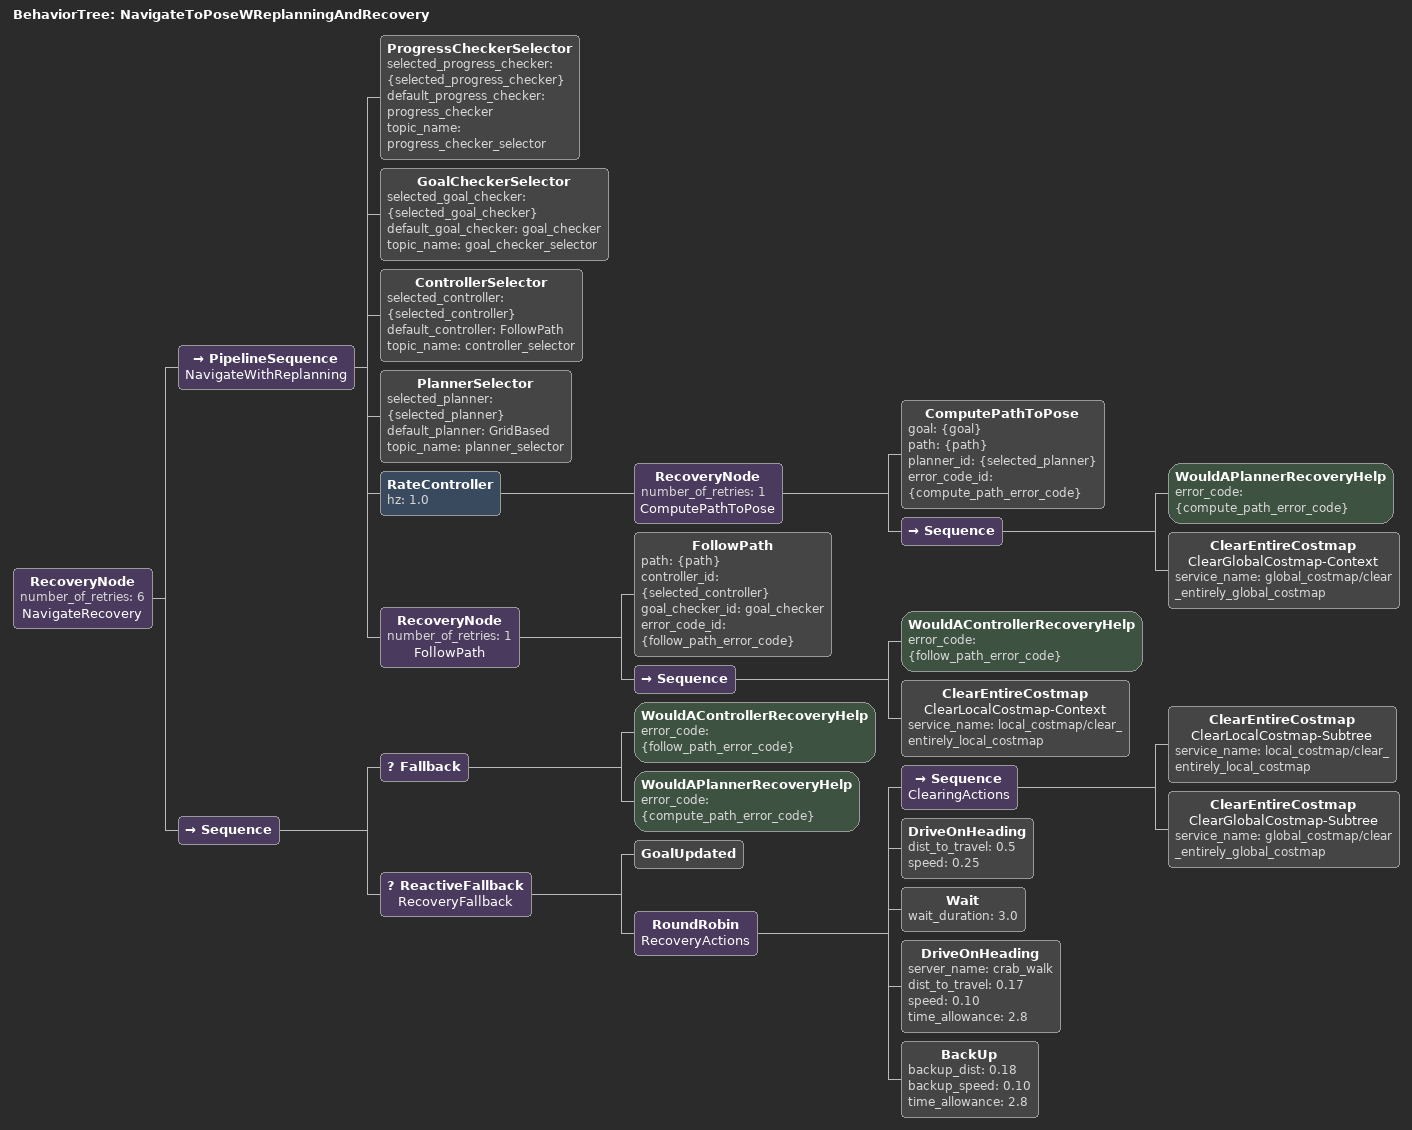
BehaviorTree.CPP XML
<root BTCPP_format="4" main_tree_to_execute="NavigateToPoseWReplanningAndRecovery">
  <BehaviorTree ID="NavigateToPoseWReplanningAndRecovery">
    <RecoveryNode number_of_retries="6" name="NavigateRecovery">
      <PipelineSequence name="NavigateWithReplanning">
        <ProgressCheckerSelector selected_progress_checker="{selected_progress_checker}" default_progress_checker="progress_checker" topic_name="progress_checker_selector"/>
        <GoalCheckerSelector selected_goal_checker="{selected_goal_checker}" default_goal_checker="goal_checker" topic_name="goal_checker_selector"/>
        <ControllerSelector selected_controller="{selected_controller}" default_controller="FollowPath" topic_name="controller_selector"/>
        <PlannerSelector selected_planner="{selected_planner}" default_planner="GridBased" topic_name="planner_selector"/>
        <RateController hz="1.0">
          <RecoveryNode number_of_retries="1" name="ComputePathToPose">
            <ComputePathToPose goal="{goal}" path="{path}" planner_id="{selected_planner}" error_code_id="{compute_path_error_code}"/>
            <Sequence>
              <WouldAPlannerRecoveryHelp error_code="{compute_path_error_code}"/>
              <ClearEntireCostmap name="ClearGlobalCostmap-Context" service_name="global_costmap/clear_entirely_global_costmap"/>
            </Sequence>
          </RecoveryNode>
        </RateController>
        <RecoveryNode number_of_retries="1" name="FollowPath">
          <FollowPath path="{path}" controller_id="{selected_controller}" goal_checker_id="goal_checker" error_code_id="{follow_path_error_code}"/>
          <Sequence>
            <WouldAControllerRecoveryHelp error_code="{follow_path_error_code}"/>
            <ClearEntireCostmap name="ClearLocalCostmap-Context" service_name="local_costmap/clear_entirely_local_costmap"/>
          </Sequence>
        </RecoveryNode>
      </PipelineSequence>
      <Sequence>
        <Fallback>
          <WouldAControllerRecoveryHelp error_code="{follow_path_error_code}"/>
          <WouldAPlannerRecoveryHelp error_code="{compute_path_error_code}"/>
        </Fallback>
        <ReactiveFallback name="RecoveryFallback">
          <GoalUpdated/>
          <RoundRobin name="RecoveryActions">
            <Sequence name="ClearingActions">
              <ClearEntireCostmap name="ClearLocalCostmap-Subtree" service_name="local_costmap/clear_entirely_local_costmap"/>
              <ClearEntireCostmap name="ClearGlobalCostmap-Subtree" service_name="global_costmap/clear_entirely_global_costmap"/>
            </Sequence>
            <DriveOnHeading dist_to_travel="0.5" speed="0.25"/>
            <Wait wait_duration="3.0"/>
            <DriveOnHeading server_name="crab_walk" dist_to_travel="0.17" speed="0.10" time_allowance="2.8"/>
            <BackUp backup_dist="0.18" backup_speed="0.10" time_allowance="2.8"/>
          </RoundRobin>
        </ReactiveFallback>
      </Sequence>
    </RecoveryNode>
  </BehaviorTree>
</root>
